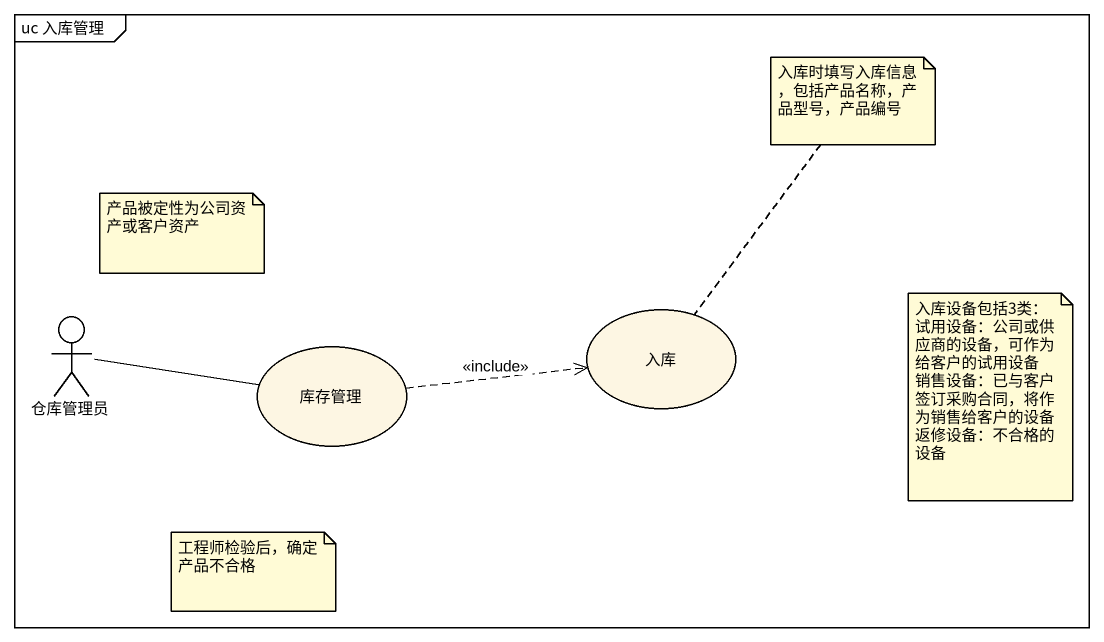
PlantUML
@startuml
mainframe uc 入库管理
actor 仓库管理员
usecase 入库
usecase 库存管理
仓库管理员 -right- 库存管理
库存管理 .right.> 入库 : <<include>>
note top of 入库 : 入库时填写入库信息，包括产品名称，产品型号，产品编号
note as N2
  产品被定性为公司资产或客户资产
end note
note as N3
  入库设备包括3类：
  试用设备：公司或供应商的设备，可作为给客户的试用设备
  销售设备：已与客户签订采购合同，将作为销售给客户的设备
  返修设备：不合格的设备
end note
note as N4
  工程师检验后，确定产品不合格
end note
@enduml
